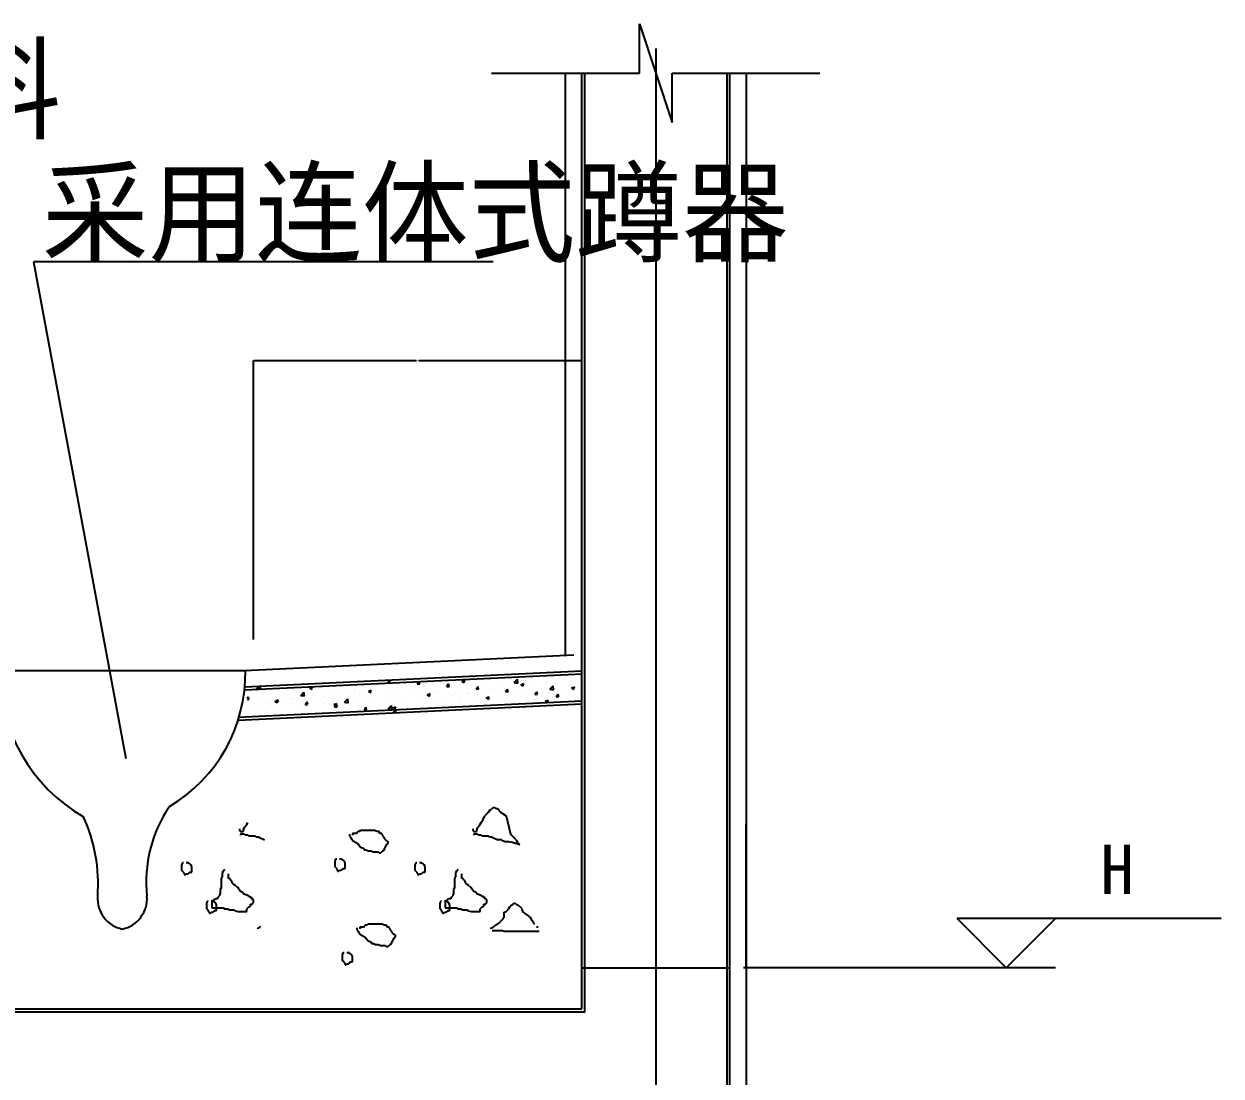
# Model space of a CAD drawing. Header units: metres. Extents: x -750 to 9354, y 114 to 2961.
# Drawn here: x 468 to 1927, y 1274 to 2556 of the extents above; entities that cross this region are included whole.
import ezdxf

# ---------------------------------------------------------------- set-up
doc = ezdxf.new("R2010")
doc.units = ezdxf.units.M
for name, color, linetype in [('DOTE', 1, 'Continuous'), ('PUB_DIM', 3, 'Continuous'), ('PUB_TEXT', 7, 'Continuous'), ('PUB_WALL', 255, 'Continuous'), ('S_FLOOR', 2, 'Continuous'), ('S_SURFACE', 6, 'Continuous')]:
    doc.layers.add(name, color=color, linetype=linetype)
doc.dimstyles.get("Standard").update_dxf_attribs({"dimtxt": 2.5, "dimasz": 2.5, "dimexe": 1.25, "dimexo": 0.625, "dimtad": 1, "dimcen": 2.5, "dimazin": 3, "dimtfac": 1, "dimtmove": 0, "dimatfit": 3})

# ---------------------------------------------------------------- blocks, each defined once
blk = doc.blocks.new('*D1')
for p, q in [((748.29, 1806.17), (748.29, 2146.17)), ((748.54, 2146.17), (946.79, 2146.17)), ((949.79, 2146.17), (1148.04, 2146.17)), ((1148.29, 1806.17), (1148.29, 2146.17))]:
    blk.add_line(p, q)
at = {"layer": 'Defpoints'}
for p in [(748.29, 2146.17), (748.29, 1806.17), (1148.29, 1806.17)]:
    blk.add_point(p, dxfattribs=at)
at = {"layer": 'PUB_DIM', "insert": (948.29, 2146.17), "char_height": 1, "attachment_point": 5}
blk.add_mtext('400', dxfattribs=at)
blk = doc.blocks.new('*D6')
for p, q in [((1348.29, 1756.18), (1348.29, 1581.18)), ((1348.04, 1581.18), (1347.79, 1581.18)), ((1348.29, 1406.18), (1348.29, 1581.18)), ((1348.29, 1581.18), (1348.29, 1581.18)), ((1348.54, 1581.18), (1348.79, 1581.18))]:
    blk.add_line(p, q)
at = {"layer": 'Defpoints'}
for p in [(1348.29, 1756.18), (1348.29, 1581.18), (1348.29, 1406.18)]:
    blk.add_point(p, dxfattribs=at)
at = {"layer": 'PUB_DIM', "insert": (1348.29, 1582.305), "char_height": 1, "attachment_point": 5}
blk.add_mtext('0', dxfattribs=at)
blk = doc.blocks.new('*D7')
for p, q in [((1348.29, 1406.18), (1348.29, 1289.08)), ((1348.29, 1356.17), (1348.29, 1289.08)), ((1348.04, 1289.08), (1347.79, 1289.08)), ((1348.29, 1289.08), (1348.29, 1289.08)), ((1348.54, 1289.08), (1348.79, 1289.08))]:
    blk.add_line(p, q)
at = {"layer": 'Defpoints'}
for p in [(1348.29, 1406.18), (1348.29, 1356.17), (1348.29, 1289.08)]:
    blk.add_point(p, dxfattribs=at)
at = {"layer": 'PUB_DIM', "insert": (1348.29, 1290.205), "char_height": 1, "attachment_point": 5}
blk.add_mtext('0', dxfattribs=at)

msp = doc.modelspace()

# ---------------------------------------------------------------- hatches: boundary and pattern name
at = {"layer": 'S_SURFACE'}
h = msp.add_hatch(dxfattribs=at)
h.set_pattern_fill('ANSI31', scale=500)
h.paths.add_polyline_path([(1328.29, 2496.17), (1258.29, 2496.17), (1258.29, 2436.17), (1238.29, 2496.17), (1238.29, 1406.17), (1328.29, 1406.17)])
h.paths.add_polyline_path([(1238.29, 2496.17), (1218.29, 2556.17), (1218.29, 2496.17), (1148.29, 2496.17), (1148.29, 1406.17), (1238.29, 1406.17)])
h.paths.add_polyline_path([(-61.72, 1556.17), (-261.72, 1556.17), (-261.72, 1356.17), (-61.72, 1356.17)])

# ---------------------------------------------------------------- linework, layer by layer
at = {"layer": 'DOTE'}
msp.add_line((1238.29, 2526.17), (1238.29, 717.2), dxfattribs=at)
at = {"layer": 'PUB_DIM'}
for p, q in [((1927.09, 1466.18), (1605.38, 1466.18)), ((1665.38, 1406.18), (1605.38, 1466.18)), ((1725.38, 1466.18), (1665.38, 1406.18)), ((1725.38, 1406.18), (1345.38, 1406.18))]:
    msp.add_line(p, q, dxfattribs=at)
at = {"layer": 'PUB_WALL'}
for points in [[(-690.1, 1352.67), (-58.22, 1352.67), (-58.22, 1752.67), (114.78, 1752.67), (114.78, 1352.67), (1151.79, 1352.67), (1151.79, 2496.17)], [(1324.79, 2496.17), (1324.79, 859.67), (1151.79, 859.67), (1151.79, 1259.67), (-541.71, 1259.67)], [(737.72, 1744.88), (1148.45, 1764.44)], [(729.23, 1711.44), (1148.12, 1731.39)], [(1148.29, 1406.17), (1328.29, 1406.17)]]:
    msp.add_lwpolyline(points, dxfattribs=at)
at = {"layer": 'S_FLOOR'}
for p, q in [((1148.29, 1356.17), (1148.29, 2496.17)), ((1328.29, 2496.17), (1328.29, 1356.17)), ((737.55, 1748.38), (1148.29, 1767.94)), ((729.4, 1707.95), (1148.29, 1727.89)), ((1148.29, 1406.17), (1328.29, 1406.17)), ((118.28, 1356.17), (1148.29, 1356.17)), ((1328.29, 1356.17), (1328.29, 856.17))]:
    msp.add_line(p, q, dxfattribs=at)
at = {"layer": 'S_SURFACE'}
for p, q in [((1218.29, 2496.17), (1218.29, 2556.17)), ((1218.29, 2556.17), (1258.29, 2436.17)), ((1038.29, 2496.17), (1218.29, 2496.17)), ((1128.29, 1787.01), (1128.29, 2496.17)), ((1258.29, 2436.17), (1258.29, 2496.17)), ((1258.29, 2496.17), (1438.29, 2496.17)), ((1348.29, 2496.17), (1348.29, 836.17)), ((480.16, 2266.17), (592.75, 1661.14)), ((1040.16, 2266.17), (480.16, 2266.17)), ((737.33, 1768.39), (1138.29, 1787.49)), ((438.29, 1768.42), (738.29, 1768.42)), ((1107.03, 1766.45), (1108.33, 1765.57)), ((1108.35, 1765.58), (1108.66, 1766.53)), ((1141.99, 1766.37), (1141.99, 1766.37)), ((1143.47, 1766.27), (1143.47, 1766.27)), ((794.69, 1751.05), (794.69, 1751.05)), ((815.06, 1750.77), (815.06, 1750.77)), ((827.58, 1752.41), (827.58, 1752.41)), ((850.14, 1753.12), (850.14, 1753.12)), ((876.83, 1752), (876.83, 1752)), ((903.52, 1750.87), (903.52, 1750.87)), ((909.32, 1754.08), (909.32, 1754.08)), ((911.83, 1755.44), (912.91, 1756.73)), ((911.83, 1755.44), (914.82, 1755.18)), ((914.84, 1755.18), (914.54, 1756.81)), ((921.91, 1751.6), (921.91, 1751.6)), ((932.31, 1757.65), (932.6, 1757.46)), ((932.62, 1757.46), (932.69, 1757.67)), ((947.69, 1752.3), (950.1, 1755.17)), ((947.69, 1752.3), (950.68, 1752.04)), ((947.88, 1755.35), (947.88, 1755.35)), ((950.7, 1752.05), (950.12, 1755.18)), ((959.42, 1751.78), (959.42, 1751.78)), ((973.55, 1758.87), (973.55, 1758.87)), ((979.62, 1753.11), (979.62, 1753.11)), ((983.55, 1749.16), (985.96, 1752.04)), ((986.56, 1748.91), (985.98, 1752.04)), ((991, 1755.94), (991, 1755.94)), ((1001.97, 1755.13), (1005.47, 1756.47)), ((1001.97, 1755.13), (1004.46, 1753.45)), ((1003.52, 1757.59), (1003.52, 1757.59)), ((1004.48, 1753.46), (1005.49, 1756.48)), ((1008.78, 1758.12), (1008.78, 1758.12)), ((1015.53, 1761.62), (1016.93, 1761.4)), ((1016.95, 1761.4), (1016.92, 1761.68)), ((1022.45, 1760.08), (1022.45, 1760.08)), ((1049.84, 1752.7), (1049.84, 1752.7)), ((1065.85, 1753.81), (1069.74, 1757.87)), ((1065.85, 1753.81), (1070.3, 1753.12)), ((1070.32, 1753.12), (1069.76, 1757.87)), ((1073.83, 1751.13), (1077.33, 1752.47)), ((1073.83, 1751.13), (1076.31, 1749.45)), ((1075.09, 1755.9), (1075.09, 1755.9)), ((1076.33, 1749.45), (1077.35, 1752.48)), ((1086.19, 1750.63), (1086.19, 1750.63)), ((1101.06, 1759.65), (1101.06, 1759.65)), ((1103.91, 1752.82), (1103.91, 1752.82)), ((1105.35, 1755.64), (1105.35, 1755.64)), ((1106.43, 1754.46), (1106.43, 1754.46)), ((1116.73, 1763.17), (1116.73, 1763.17)), ((1125.36, 1756.96), (1125.36, 1756.96)), ((1134.51, 1760.64), (1134.51, 1760.64)), ((740.57, 1734.85), (741.86, 1736.39)), ((742.46, 1733.26), (741.88, 1736.4)), ((743.47, 1744.1), (743.47, 1744.1)), ((752.03, 1742.47), (752.03, 1742.47)), ((752.31, 1746.49), (754.92, 1749.21)), ((752.31, 1746.49), (756.75, 1745.8)), ((756.77, 1745.8), (756.37, 1749.28)), ((764.55, 1744.12), (764.55, 1744.12)), ((768.72, 1747.31), (768.72, 1747.31)), ((780.6, 1749.79), (780.6, 1749.79)), ((783.48, 1746.61), (783.48, 1746.61)), ((805.67, 1738.21), (809.56, 1742.27)), ((805.67, 1738.21), (810.11, 1737.52)), ((807.3, 1748.66), (807.3, 1748.66)), ((810.13, 1737.52), (809.58, 1742.27)), ((816.25, 1747.01), (819.75, 1748.36)), ((816.25, 1747.01), (818.73, 1745.33)), ((818.75, 1745.34), (819.77, 1748.36)), ((819.75, 1737.93), (819.75, 1737.93)), ((821.84, 1739.07), (821.84, 1739.07)), ((833.99, 1747.54), (833.99, 1747.54)), ((845.01, 1741.13), (845.01, 1741.13)), ((851, 1744.07), (851, 1744.07)), ((860.68, 1746.41), (860.68, 1746.41)), ((864.94, 1739.34), (864.94, 1739.34)), ((870.98, 1744.88), (870.98, 1744.88)), ((877.46, 1740.99), (877.46, 1740.99)), ((880.16, 1749.08), (880.16, 1749.08)), ((887.37, 1745.28), (887.37, 1745.28)), ((888.1, 1743.01), (891.6, 1744.35)), ((888.1, 1743.01), (890.59, 1741.33)), ((890.61, 1741.34), (891.62, 1744.36)), ((892.14, 1738.1), (892.14, 1738.1)), ((896.39, 1743.48), (896.39, 1743.48)), ((896.65, 1748.4), (896.65, 1748.4)), ((914.06, 1744.15), (914.06, 1744.15)), ((921.3, 1743.1), (921.3, 1743.1)), ((927.97, 1747.64), (927.97, 1747.64)), ((930.21, 1749.74), (930.21, 1749.74)), ((940.49, 1749.29), (940.49, 1749.29)), ((940.75, 1743.03), (940.75, 1743.03)), ((947.27, 1738.71), (947.27, 1738.71)), ((950.46, 1748.11), (950.46, 1748.11)), ((956.9, 1748.61), (956.9, 1748.61)), ((959.96, 1739), (963.46, 1740.35)), ((959.96, 1739), (962.45, 1737.33)), ((962.47, 1737.33), (963.48, 1740.35)), ((967.44, 1741.9), (967.44, 1741.9)), ((972.94, 1742.23), (972.94, 1742.23)), ((977.85, 1736.22), (977.85, 1736.22)), ((983.55, 1749.16), (986.54, 1748.9)), ((983.59, 1747.49), (983.59, 1747.49)), ((990.36, 1737.87), (990.36, 1737.87)), ((994.13, 1740.77), (994.13, 1740.77)), ((998.19, 1745.43), (998.19, 1745.43)), ((1009.3, 1740.36), (1009.3, 1740.36)), ((1010.28, 1746.36), (1010.28, 1746.36)), ((1019.42, 1746.03), (1021.83, 1748.9)), ((1019.42, 1746.03), (1022.41, 1745.77)), ((1020.82, 1739.64), (1020.82, 1739.64)), ((1022.43, 1745.77), (1021.85, 1748.91)), ((1024.16, 1749.18), (1024.16, 1749.18)), ((1027.87, 1740.62), (1027.87, 1740.62)), ((1031.82, 1735), (1035.32, 1736.34)), ((1034.32, 1733.33), (1035.34, 1736.35)), ((1036.97, 1745.23), (1036.97, 1745.23)), ((1040.88, 1744.52), (1040.88, 1744.52)), ((1047.52, 1738.51), (1047.52, 1738.51)), ((1049.23, 1736.05), (1049.23, 1736.05)), ((1053.4, 1746.16), (1053.4, 1746.16)), ((1055.28, 1742.89), (1057.69, 1745.76)), ((1055.28, 1742.89), (1058.27, 1742.63)), ((1057.03, 1745.63), (1057.03, 1745.63)), ((1058.29, 1742.63), (1057.71, 1745.77)), ((1063.66, 1744.1), (1063.66, 1744.1)), ((1072.33, 1748.66), (1072.33, 1748.66)), ((1074.21, 1737.39), (1074.21, 1737.39)), ((1074.48, 1739.25), (1074.48, 1739.25)), ((1090.36, 1742.97), (1090.36, 1742.97)), ((1091.14, 1739.75), (1093.55, 1742.62)), ((1091.14, 1739.75), (1094.13, 1739.49)), ((1094.15, 1739.5), (1093.57, 1742.63)), ((1100.45, 1743), (1100.45, 1743)), ((1100.9, 1736.26), (1100.9, 1736.26)), ((1107.05, 1741.85), (1107.05, 1741.85)), ((1109.21, 1745.54), (1113.1, 1749.6)), ((1109.21, 1745.54), (1113.66, 1744.85)), ((1112.21, 1737.24), (1112.21, 1737.24)), ((1113.68, 1744.85), (1113.13, 1749.6)), ((1116.12, 1746.52), (1116.12, 1746.52)), ((1117.01, 1736.61), (1119.42, 1739.49)), ((1117.01, 1736.61), (1119.99, 1736.35)), ((1120.01, 1736.36), (1119.44, 1739.49)), ((1133.74, 1740.72), (1133.74, 1740.72)), ((1135.68, 1747.12), (1139.18, 1748.47)), ((1135.68, 1747.12), (1138.17, 1745.44)), ((1138.19, 1745.45), (1139.2, 1748.47)), ((1141.38, 1749.72), (1141.38, 1749.72)), ((1143.79, 1741.39), (1143.79, 1741.39)), ((740.56, 1733.42), (742.44, 1733.26)), ((742.86, 1727.46), (742.86, 1727.46)), ((751.39, 1724.39), (751.39, 1724.39)), ((760.11, 1731.09), (760.11, 1731.09)), ((763.52, 1729.06), (763.52, 1729.06)), ((768.11, 1730.66), (768.11, 1730.66)), ((770.33, 1726.89), (770.33, 1726.89)), ((774.24, 1730.89), (777.74, 1732.23)), ((774.24, 1730.89), (776.72, 1729.21)), ((775.31, 1730.38), (777.72, 1733.25)), ((775.31, 1730.38), (778.3, 1730.12)), ((776.74, 1729.21), (777.76, 1732.24)), ((778.32, 1730.13), (777.74, 1733.26)), ((786.81, 1729.96), (786.81, 1729.96)), ((792.68, 1734.06), (792.68, 1734.06)), ((794.08, 1734.41), (794.08, 1734.41)), ((801.91, 1731.04), (801.91, 1731.04)), ((804.66, 1723.08), (804.66, 1723.08)), ((811.18, 1727.24), (813.59, 1730.12)), ((811.18, 1727.24), (814.16, 1726.98)), ((813.5, 1728.84), (813.5, 1728.84)), ((814.18, 1726.99), (813.61, 1730.12)), ((814.42, 1732.69), (814.42, 1732.69)), ((819.15, 1721.29), (819.15, 1721.29)), ((833.36, 1735.19), (833.36, 1735.19)), ((833.82, 1728.09), (833.82, 1728.09)), ((840.19, 1727.71), (840.19, 1727.71)), ((844.4, 1724.49), (844.4, 1724.49)), ((846.09, 1726.88), (849.59, 1728.23)), ((846.09, 1726.88), (848.58, 1725.2)), ((847.04, 1724.11), (849.45, 1726.98)), ((847.04, 1724.11), (850.03, 1723.84)), ((848.6, 1725.21), (849.61, 1728.23)), ((850.05, 1723.85), (849.47, 1726.98)), ((859.03, 1729.94), (862.92, 1733.99)), ((859.03, 1729.94), (863.48, 1729.25)), ((863.5, 1729.25), (862.94, 1734)), ((862.98, 1733.09), (862.98, 1733.09)), ((864.3, 1721.27), (864.3, 1721.27)), ((866.88, 1726.58), (866.88, 1726.58)), ((870.37, 1728.24), (870.37, 1728.24)), ((882.9, 1720.97), (885.31, 1723.84)), ((883.24, 1723.76), (883.24, 1723.76)), ((885.91, 1720.71), (885.33, 1723.85)), ((893.57, 1725.45), (893.57, 1725.45)), ((896.04, 1731.76), (896.04, 1731.76)), ((912.39, 1721.66), (916.29, 1725.72)), ((912.39, 1721.66), (916.84, 1720.97)), ((914.82, 1727.92), (914.82, 1727.92)), ((916.86, 1720.97), (916.31, 1725.72)), ((917.95, 1722.88), (921.45, 1724.22)), ((917.95, 1722.88), (920.44, 1721.2)), ((920.26, 1724.33), (920.26, 1724.33)), ((920.46, 1721.21), (921.47, 1724.23)), ((921.3, 1734.96), (921.3, 1734.96)), ((927.33, 1729.57), (927.33, 1729.57)), ((946.27, 1732.06), (946.27, 1732.06)), ((946.66, 1722.06), (946.66, 1722.06)), ((946.95, 1723.2), (946.95, 1723.2)), ((969.56, 1730.61), (969.56, 1730.61)), ((972.33, 1725.58), (972.33, 1725.58)), ((973.64, 1722.07), (973.64, 1722.07)), ((997.59, 1728.78), (997.59, 1728.78)), ((998.71, 1735.62), (998.71, 1735.62)), ((1023.56, 1732.53), (1023.56, 1732.53)), ((1027.73, 1724.8), (1027.73, 1724.8)), ((1031.82, 1735), (1034.3, 1733.32)), ((1040.24, 1726.44), (1040.24, 1726.44)), ((1059.18, 1728.94), (1059.18, 1728.94)), ((1090.76, 1733.09), (1090.76, 1733.09)), ((1099.84, 1726.36), (1099.84, 1726.36)), ((1103.27, 1734.74), (1103.27, 1734.74)), ((1103.67, 1730.99), (1107.17, 1732.34)), ((1103.67, 1730.99), (1106.16, 1729.32)), ((1106.18, 1729.32), (1107.19, 1732.34)), ((1115.52, 1729.88), (1115.52, 1729.88)), ((1117.59, 1735.13), (1117.59, 1735.13)), ((1132.45, 1730.81), (1132.45, 1730.81)), ((1140.77, 1733.08), (1140.77, 1733.08)), ((1144.28, 1734), (1144.28, 1734)), ((742.25, 1710.82), (742.25, 1710.82)), ((746.34, 1713.07), (746.34, 1713.07)), ((767.51, 1714.02), (767.51, 1714.02)), ((775.5, 1718.08), (775.5, 1718.08)), ((788.75, 1711.32), (788.75, 1711.32)), ((793.47, 1717.76), (793.47, 1717.76)), ((801.27, 1712.97), (801.27, 1712.97)), ((806.31, 1711.61), (807.58, 1712.1)), ((807.45, 1711.66), (807.6, 1712.1)), ((820.21, 1715.47), (820.21, 1715.47)), ((851.79, 1719.62), (851.79, 1719.62)), ((882.08, 1715.6), (882.08, 1715.6)), ((882.9, 1720.97), (885.89, 1720.71)), ((911.24, 1720.6), (911.24, 1720.6)), ((918.77, 1717.83), (921.18, 1720.7)), ((918.77, 1717.83), (921.75, 1717.57)), ((920.69, 1718.31), (920.69, 1718.31)), ((921.77, 1717.57), (921.2, 1720.71)), ((1000.33, 1720.94), (1000.33, 1720.94)), ((1027.84, 1586.82), (1030.08, 1591.3)), ((1034.57, 1595.79), (1030.08, 1591.3)), ((1034.57, 1595.79), (1035.69, 1598.03)), ((1035.69, 1598.03), (1037.93, 1599.15)), ((1040.17, 1601.39), (1037.93, 1599.15)), ((1040.17, 1601.39), (1042.41, 1601.39)), ((1042.41, 1601.39), (1043.54, 1600.27)), ((1043.54, 1600.27), (1045.78, 1600.27)), ((1045.78, 1600.27), (1046.9, 1598.03)), ((1046.9, 1598.03), (1049.14, 1595.79)), ((1049.14, 1595.79), (1055.87, 1591.3)), ((1055.87, 1591.3), (1061.47, 1568.89)), ((731.22, 1575.61), (731.22, 1573.37)), ((735.71, 1572.25), (736.83, 1576.73)), ((736.83, 1576.73), (739.07, 1580.1)), ((739.07, 1580.1), (740.19, 1581.22)), ((740.19, 1581.22), (741.31, 1583.46)), ((1015.5, 1575.61), (1015.5, 1573.37)), ((1019.99, 1572.25), (1021.11, 1576.73)), ((1021.11, 1576.73), (1023.35, 1580.1)), ((1023.35, 1580.1), (1024.47, 1581.22)), ((1024.47, 1581.22), (1025.6, 1583.46)), ((1025.6, 1583.46), (1027.84, 1586.82)), ((731.22, 1573.37), (732.35, 1572.25)), ((732.35, 1572.25), (735.71, 1572.25)), ((736.83, 1568.89), (732.35, 1568.89)), ((732.35, 1568.89), (732.35, 1567.77)), ((737.95, 1567.77), (736.83, 1568.89)), ((741.31, 1567.77), (737.95, 1567.77)), ((742.44, 1566.65), (741.31, 1567.77)), ((750.28, 1566.65), (742.44, 1566.65)), ((751.41, 1565.53), (750.28, 1566.65)), ((754.77, 1565.53), (751.41, 1565.53)), ((754.77, 1565.53), (761.5, 1562.16)), ((865.26, 1568.89), (865.26, 1566.65)), ((865.26, 1566.65), (866.38, 1565.53)), ((866.38, 1565.53), (867.5, 1563.29)), ((867.5, 1563.29), (869.75, 1561.04)), ((873.11, 1570.01), (868.63, 1570.01)), ((868.63, 1570.01), (868.63, 1567.77)), ((869.75, 1561.04), (875.35, 1557.68)), ((873.11, 1570.01), (875.35, 1572.25)), ((877.6, 1572.25), (875.35, 1572.25)), ((878.72, 1573.37), (877.6, 1572.25)), ((895.53, 1573.37), (878.72, 1573.37)), ((898.9, 1572.25), (895.53, 1573.37)), ((901.14, 1572.25), (898.9, 1572.25)), ((902.26, 1570.01), (901.14, 1572.25)), ((904.5, 1570.01), (902.26, 1570.01)), ((904.5, 1568.89), (904.5, 1570.01)), ((905.63, 1567.77), (904.5, 1568.89)), ((905.63, 1566.65), (905.63, 1567.77)), ((905.63, 1566.65), (907.87, 1564.41)), ((907.87, 1563.29), (907.87, 1564.41)), ((907.87, 1563.29), (910.11, 1561.04)), ((911.23, 1561.04), (910.11, 1561.04)), ((911.23, 1561.04), (912.35, 1559.92)), ((1015.5, 1573.37), (1016.63, 1572.25)), ((1016.63, 1572.25), (1019.99, 1572.25)), ((1021.11, 1568.89), (1016.63, 1568.89)), ((1016.63, 1568.89), (1016.63, 1567.77)), ((1022.23, 1567.77), (1021.11, 1568.89)), ((1025.6, 1567.77), (1022.23, 1567.77)), ((1026.72, 1566.65), (1025.6, 1567.77)), ((1034.57, 1566.65), (1026.72, 1566.65)), ((1035.69, 1565.53), (1034.57, 1566.65)), ((1039.05, 1565.53), (1035.69, 1565.53)), ((1039.05, 1565.53), (1045.78, 1562.16)), ((1050.26, 1562.16), (1045.78, 1562.16)), ((1051.38, 1561.04), (1050.26, 1562.16)), ((1054.75, 1559.92), (1051.38, 1561.04)), ((1068.2, 1562.16), (1061.47, 1568.89)), ((1068.2, 1562.16), (1070.44, 1557.68)), ((875.35, 1557.68), (878.72, 1553.2)), ((878.72, 1553.2), (882.08, 1552.08)), ((882.08, 1552.08), (883.2, 1549.84)), ((883.2, 1549.84), (885.44, 1549.84)), ((885.44, 1549.84), (887.69, 1548.71)), ((887.69, 1548.71), (891.05, 1548.71)), ((891.05, 1548.71), (894.41, 1547.59)), ((894.41, 1547.59), (900.02, 1547.59)), ((900.02, 1547.59), (901.14, 1546.47)), ((901.14, 1546.47), (903.38, 1546.47)), ((905.63, 1548.71), (903.38, 1546.47)), ((905.63, 1548.71), (907.87, 1549.84)), ((910.11, 1556.56), (907.87, 1552.08)), ((907.87, 1549.84), (907.87, 1552.08)), ((910.11, 1556.56), (911.23, 1557.68)), ((911.23, 1557.68), (912.35, 1557.68)), ((912.35, 1557.68), (912.35, 1559.92)), ((1059.23, 1559.92), (1054.75, 1559.92)), ((1063.72, 1558.8), (1059.23, 1559.92)), ((1067.08, 1557.68), (1063.72, 1558.8)), ((1069.32, 1557.68), (1067.08, 1557.68)), ((1071.57, 1556.56), (1069.32, 1557.68)), ((1070.44, 1557.68), (1072.69, 1556.56)), ((1072.69, 1556.56), (1071.57, 1556.56)), ((661.71, 1534.14), (660.59, 1531.9)), ((660.59, 1531.9), (660.59, 1525.18)), ((662.83, 1534.14), (661.71, 1534.14)), ((669.56, 1534.14), (666.19, 1534.14)), ((669.56, 1533.02), (669.56, 1534.14)), ((670.68, 1533.02), (669.56, 1533.02)), ((671.8, 1531.9), (670.68, 1533.02)), ((672.92, 1529.66), (671.8, 1531.9)), ((848.44, 1538.63), (847.32, 1536.39)), ((847.32, 1536.39), (847.32, 1529.66)), ((849.56, 1538.63), (848.44, 1538.63)), ((856.29, 1538.63), (852.93, 1538.63)), ((856.29, 1537.51), (856.29, 1538.63)), ((857.41, 1537.51), (856.29, 1537.51)), ((858.53, 1536.39), (857.41, 1537.51)), ((859.66, 1534.14), (858.53, 1536.39)), ((859.66, 1527.42), (859.66, 1534.14)), ((945.99, 1534.14), (944.87, 1531.9)), ((944.87, 1531.9), (944.87, 1525.18)), ((947.11, 1534.14), (945.99, 1534.14)), ((953.84, 1534.14), (950.47, 1534.14)), ((953.84, 1533.02), (953.84, 1534.14)), ((954.96, 1533.02), (953.84, 1533.02)), ((956.08, 1531.9), (954.96, 1533.02)), ((957.2, 1529.66), (956.08, 1531.9)), ((662.83, 1522.94), (660.59, 1525.18)), ((662.83, 1522.94), (662.83, 1521.82)), ((662.83, 1521.82), (663.95, 1520.69)), ((663.95, 1520.69), (663.95, 1519.57)), ((663.95, 1519.57), (665.07, 1519.57)), ((665.07, 1519.57), (666.19, 1520.69)), ((666.19, 1520.69), (668.44, 1520.69)), ((670.68, 1522.94), (668.44, 1520.69)), ((670.68, 1522.94), (672.92, 1522.94)), ((672.92, 1522.94), (672.92, 1529.66)), ((709.92, 1517.33), (708.8, 1515.09)), ((711.04, 1524.06), (709.92, 1521.82)), ((709.92, 1521.82), (709.92, 1517.33)), ((711.04, 1524.06), (713.28, 1526.3)), ((717.77, 1515.09), (717.77, 1520.69)), ((849.56, 1527.42), (847.32, 1529.66)), ((849.56, 1527.42), (849.56, 1526.3)), ((849.56, 1526.3), (850.69, 1525.18)), ((850.69, 1525.18), (850.69, 1524.06)), ((850.69, 1524.06), (851.81, 1524.06)), ((851.81, 1524.06), (852.93, 1525.18)), ((852.93, 1525.18), (855.17, 1525.18)), ((857.41, 1527.42), (855.17, 1525.18)), ((857.41, 1527.42), (859.66, 1527.42)), ((947.11, 1522.94), (944.87, 1525.18)), ((947.11, 1522.94), (947.11, 1521.82)), ((947.11, 1521.82), (948.23, 1520.69)), ((948.23, 1520.69), (948.23, 1519.57)), ((948.23, 1519.57), (949.35, 1519.57)), ((949.35, 1519.57), (950.47, 1520.69)), ((950.47, 1520.69), (952.72, 1520.69)), ((954.96, 1522.94), (952.72, 1520.69)), ((954.96, 1522.94), (957.2, 1522.94)), ((957.2, 1522.94), (957.2, 1529.66)), ((994.2, 1517.33), (993.08, 1515.09)), ((995.32, 1524.06), (994.2, 1521.82)), ((994.2, 1521.82), (994.2, 1517.33)), ((995.32, 1524.06), (997.57, 1526.3)), ((1002.05, 1515.09), (1002.05, 1520.69)), ((708.8, 1503.88), (707.68, 1501.64)), ((708.8, 1515.09), (708.8, 1503.88)), ((718.89, 1515.09), (717.77, 1515.09)), ((720.01, 1513.97), (718.89, 1515.09)), ((720.01, 1512.85), (720.01, 1513.97)), ((721.13, 1512.85), (720.01, 1512.85)), ((722.25, 1510.61), (721.13, 1512.85)), ((722.25, 1509.49), (722.25, 1510.61)), ((722.25, 1509.49), (724.5, 1507.25)), ((726.74, 1506.12), (724.5, 1507.25)), ((726.74, 1506.12), (728.98, 1503.88)), ((730.1, 1503.88), (728.98, 1503.88)), ((730.1, 1501.64), (730.1, 1503.88)), ((993.08, 1503.88), (991.96, 1501.64)), ((993.08, 1515.09), (993.08, 1503.88)), ((1003.17, 1515.09), (1002.05, 1515.09)), ((1004.29, 1513.97), (1003.17, 1515.09)), ((1004.29, 1512.85), (1004.29, 1513.97)), ((1005.41, 1512.85), (1004.29, 1512.85)), ((1006.54, 1510.61), (1005.41, 1512.85)), ((1006.54, 1509.49), (1006.54, 1510.61)), ((1006.54, 1509.49), (1008.78, 1507.25)), ((1011.02, 1506.12), (1008.78, 1507.25)), ((1011.02, 1506.12), (1013.26, 1503.88)), ((1014.38, 1503.88), (1013.26, 1503.88)), ((1014.38, 1501.64), (1014.38, 1503.88)), ((698.71, 1488.19), (697.59, 1487.07)), ((699.83, 1488.19), (698.71, 1488.19)), ((700.95, 1489.31), (699.83, 1489.31)), ((699.83, 1489.31), (699.83, 1488.19)), ((702.07, 1490.43), (700.95, 1489.31)), ((704.31, 1490.43), (702.07, 1490.43)), ((704.31, 1491.55), (706.56, 1493.8)), ((704.31, 1491.55), (704.31, 1490.43)), ((707.68, 1497.16), (706.56, 1494.92)), ((706.56, 1494.92), (706.56, 1493.8)), ((707.68, 1501.64), (707.68, 1497.16)), ((731.22, 1501.64), (730.1, 1501.64)), ((732.35, 1499.4), (731.22, 1501.64)), ((734.59, 1498.28), (732.35, 1499.4)), ((734.59, 1498.28), (736.83, 1496.04)), ((740.19, 1494.92), (736.83, 1496.04)), ((743.56, 1492.67), (740.19, 1494.92)), ((745.8, 1491.55), (743.56, 1492.67)), ((746.92, 1489.31), (745.8, 1491.55)), ((748.04, 1489.31), (746.92, 1489.31)), ((748.04, 1485.95), (748.04, 1489.31)), ((982.99, 1488.19), (981.87, 1487.07)), ((984.11, 1488.19), (982.99, 1488.19)), ((985.23, 1489.31), (984.11, 1489.31)), ((984.11, 1489.31), (984.11, 1488.19)), ((986.35, 1490.43), (985.23, 1489.31)), ((988.6, 1490.43), (986.35, 1490.43)), ((988.6, 1491.55), (990.84, 1493.8)), ((988.6, 1491.55), (988.6, 1490.43)), ((991.96, 1497.16), (990.84, 1494.92)), ((990.84, 1494.92), (990.84, 1493.8)), ((991.96, 1501.64), (991.96, 1497.16)), ((1015.5, 1501.64), (1014.38, 1501.64)), ((1016.63, 1499.4), (1015.5, 1501.64)), ((1018.87, 1498.28), (1016.63, 1499.4)), ((1018.87, 1498.28), (1021.11, 1496.04)), ((1024.47, 1494.92), (1021.11, 1496.04)), ((1027.84, 1492.67), (1024.47, 1494.92)), ((1030.08, 1491.55), (1027.84, 1492.67)), ((1031.2, 1489.31), (1030.08, 1491.55)), ((1032.32, 1489.31), (1031.2, 1489.31)), ((1032.32, 1485.95), (1032.32, 1489.31)), ((691.98, 1487.32), (690.86, 1485.08)), ((690.86, 1485.08), (690.86, 1478.35)), ((693.1, 1476.11), (690.86, 1478.35)), ((693.1, 1487.32), (691.98, 1487.32)), ((693.1, 1476.11), (693.1, 1474.99)), ((693.1, 1474.99), (694.22, 1473.87)), ((694.22, 1473.87), (694.22, 1472.75)), ((695.34, 1472.75), (696.47, 1473.87)), ((699.83, 1487.32), (696.47, 1487.32)), ((696.47, 1473.87), (698.71, 1473.87)), ((697.59, 1487.07), (697.59, 1479.23)), ((697.59, 1479.23), (711.04, 1479.23)), ((700.95, 1476.11), (698.71, 1473.87)), ((699.83, 1486.2), (699.83, 1487.32)), ((700.95, 1486.2), (699.83, 1486.2)), ((702.07, 1485.08), (700.95, 1486.2)), ((700.95, 1476.11), (703.19, 1476.11)), ((703.19, 1482.84), (702.07, 1485.08)), ((703.19, 1476.11), (703.19, 1482.84)), ((711.04, 1479.23), (713.28, 1478.1)), ((713.28, 1478.1), (716.65, 1478.1)), ((716.65, 1478.1), (718.89, 1476.98)), ((718.89, 1476.98), (724.5, 1476.98)), ((724.5, 1476.98), (725.62, 1475.86)), ((725.62, 1475.86), (728.98, 1474.74)), ((728.98, 1474.74), (740.19, 1474.74)), ((742.44, 1480.35), (740.19, 1478.1)), ((740.19, 1474.74), (740.19, 1478.1)), ((742.44, 1480.35), (744.68, 1481.47)), ((744.68, 1481.47), (744.68, 1483.71)), ((744.68, 1483.71), (746.92, 1483.71)), ((748.04, 1485.95), (746.92, 1484.83)), ((746.92, 1483.71), (746.92, 1484.83)), ((976.26, 1487.32), (975.14, 1485.08)), ((975.14, 1485.08), (975.14, 1478.35)), ((977.38, 1476.11), (975.14, 1478.35)), ((977.38, 1487.32), (976.26, 1487.32)), ((977.38, 1476.11), (977.38, 1474.99)), ((977.38, 1474.99), (978.5, 1473.87)), ((978.5, 1473.87), (978.5, 1472.75)), ((979.63, 1472.75), (980.75, 1473.87)), ((984.11, 1487.32), (980.75, 1487.32)), ((980.75, 1473.87), (982.99, 1473.87)), ((981.87, 1487.07), (981.87, 1479.23)), ((981.87, 1479.23), (995.32, 1479.23)), ((985.23, 1476.11), (982.99, 1473.87)), ((984.11, 1486.2), (984.11, 1487.32)), ((985.23, 1486.2), (984.11, 1486.2)), ((986.35, 1485.08), (985.23, 1486.2)), ((985.23, 1476.11), (987.47, 1476.11)), ((987.47, 1482.84), (986.35, 1485.08)), ((987.47, 1476.11), (987.47, 1482.84)), ((995.32, 1479.23), (997.57, 1478.1)), ((997.57, 1478.1), (1000.93, 1478.1)), ((1000.93, 1478.1), (1003.17, 1476.98)), ((1003.17, 1476.98), (1008.78, 1476.98)), ((1008.78, 1476.98), (1009.9, 1475.86)), ((1009.9, 1475.86), (1013.26, 1474.74)), ((1013.26, 1474.74), (1024.47, 1474.74)), ((1026.72, 1480.35), (1024.47, 1478.1)), ((1024.47, 1474.74), (1024.47, 1478.1)), ((1026.72, 1480.35), (1028.96, 1481.47)), ((1028.96, 1481.47), (1028.96, 1483.71)), ((1028.96, 1483.71), (1031.2, 1483.71)), ((1032.32, 1485.95), (1031.2, 1484.83)), ((1031.2, 1483.71), (1031.2, 1484.83)), ((1053.63, 1473.87), (1055.87, 1474.99)), ((1053.63, 1468.27), (1053.63, 1473.87)), ((1059.23, 1478.35), (1055.87, 1474.99)), ((1059.23, 1478.35), (1060.35, 1480.6)), ((1060.35, 1480.6), (1062.6, 1482.84)), ((1062.6, 1482.84), (1063.72, 1482.84)), ((1063.72, 1483.96), (1064.84, 1483.96)), ((1063.72, 1482.84), (1063.72, 1483.96)), ((1064.84, 1485.08), (1067.08, 1485.08)), ((1064.84, 1483.96), (1064.84, 1485.08)), ((1067.08, 1485.08), (1068.2, 1483.96)), ((1068.2, 1483.96), (1070.44, 1482.84)), ((1074.93, 1478.35), (1070.44, 1482.84)), ((1074.93, 1478.35), (1076.05, 1474.99)), ((1085.02, 1468.27), (1076.05, 1474.99)), ((694.22, 1472.75), (695.34, 1472.75)), ((887.69, 1459.3), (886.56, 1458.18)), ((904.5, 1459.3), (887.69, 1459.3)), ((907.87, 1458.18), (904.5, 1459.3)), ((978.5, 1472.75), (979.63, 1472.75)), ((1048.02, 1461.54), (1041.29, 1457.06)), ((1048.02, 1461.54), (1052.51, 1466.03)), ((1052.51, 1466.03), (1053.63, 1468.27)), ((1085.02, 1468.27), (1087.26, 1463.78)), ((1089.51, 1461.54), (1087.26, 1463.78)), ((1089.51, 1461.54), (1089.51, 1460.42)), ((1089.51, 1460.42), (1090.63, 1459.3)), ((753.65, 1454.82), (755.89, 1455.94)), ((753.65, 1453.7), (753.65, 1454.82)), ((755.89, 1455.94), (757.01, 1457.06)), ((874.23, 1454.82), (874.23, 1452.58)), ((874.23, 1452.58), (875.35, 1451.45)), ((875.35, 1451.45), (876.47, 1449.21)), ((876.47, 1449.21), (878.72, 1446.97)), ((877.6, 1455.94), (877.6, 1453.7)), ((882.08, 1455.94), (877.6, 1455.94)), ((878.72, 1446.97), (884.32, 1443.61)), ((882.08, 1455.94), (884.32, 1458.18)), ((886.56, 1458.18), (884.32, 1458.18)), ((910.11, 1458.18), (907.87, 1458.18)), ((911.23, 1455.94), (910.11, 1458.18)), ((913.47, 1455.94), (911.23, 1455.94)), ((913.47, 1454.82), (913.47, 1455.94)), ((914.6, 1453.7), (913.47, 1454.82)), ((914.6, 1452.58), (914.6, 1453.7)), ((914.6, 1452.58), (916.84, 1450.33)), ((916.84, 1449.21), (916.84, 1450.33)), ((916.84, 1449.21), (919.08, 1446.97)), ((920.2, 1446.97), (919.08, 1446.97)), ((920.2, 1446.97), (921.32, 1445.85)), ((921.32, 1443.61), (921.32, 1445.85)), ((1037.93, 1454.82), (1040.17, 1455.94)), ((1037.93, 1453.7), (1037.93, 1454.82)), ((1051.38, 1451.45), (1039.05, 1451.45)), ((1040.17, 1455.94), (1041.29, 1457.06)), ((1053.63, 1450.33), (1051.38, 1451.45)), ((1096.23, 1450.33), (1053.63, 1450.33)), ((1093.99, 1457.06), (1093.99, 1454.82)), ((884.32, 1443.61), (887.69, 1439.13)), ((887.69, 1439.13), (891.05, 1438.01)), ((891.05, 1438.01), (892.17, 1435.76)), ((892.17, 1435.76), (894.41, 1435.76)), ((894.41, 1435.76), (896.66, 1434.64)), ((896.66, 1434.64), (900.02, 1434.64)), ((900.02, 1434.64), (903.38, 1433.52)), ((903.38, 1433.52), (908.99, 1433.52)), ((908.99, 1433.52), (910.11, 1432.4)), ((910.11, 1432.4), (912.35, 1432.4)), ((914.6, 1434.64), (912.35, 1432.4)), ((914.6, 1434.64), (916.84, 1435.76)), ((919.08, 1442.49), (916.84, 1438.01)), ((916.84, 1435.76), (916.84, 1438.01)), ((919.08, 1442.49), (920.2, 1443.61)), ((920.2, 1443.61), (921.32, 1443.61)), ((857.41, 1424.56), (856.29, 1422.31)), ((856.29, 1422.31), (856.29, 1415.59)), ((858.53, 1413.35), (856.29, 1415.59)), ((858.53, 1424.56), (857.41, 1424.56)), ((865.26, 1424.56), (861.9, 1424.56)), ((865.26, 1423.43), (865.26, 1424.56)), ((866.38, 1423.43), (865.26, 1423.43)), ((867.5, 1422.31), (866.38, 1423.43)), ((868.63, 1420.07), (867.5, 1422.31)), ((868.63, 1413.35), (868.63, 1420.07)), ((858.53, 1413.35), (858.53, 1412.23)), ((858.53, 1412.23), (859.66, 1411.11)), ((859.66, 1411.11), (859.66, 1409.99)), ((859.66, 1409.99), (860.78, 1409.99)), ((860.78, 1409.99), (861.9, 1411.11)), ((861.9, 1411.11), (864.14, 1411.11)), ((866.38, 1413.35), (864.14, 1411.11)), ((866.38, 1413.35), (868.63, 1413.35))]:
    msp.add_line(p, q, dxfattribs=at)
for centre, radius, start, end in [((643.71, 1768.07), 205.42, 179.9, 239.96), ((549.27, 1765.32), 189.04, 300.67, 0.94), ((362.97, 1508.28), 195.88, 355.66, 24.74), ((781.15, 1510.67), 163.77, 145.8, 186.03), ((596.12, 1490.6), 37.95, 175.66, 258.08), ((580.45, 1490.6), 37.95, 281.92, 4.34)]:
    msp.add_arc(centre, radius, start, end, dxfattribs=at)

# ---------------------------------------------------------------- texts
at = {"layer": 'PUB_DIM'}
msp.add_text('H', height=60, dxfattribs=at).set_placement((1780.23, 1496.18))
at = {"layer": 'PUB_TEXT'}
for s, p in [('聚氨脂防水乳胶涂料', (-656.09, 2426.48)), ('采用连体式蹲器', (490.34, 2276.48))]:
    msp.add_text(s, height=100, dxfattribs=at).set_placement(p)

# ---------------------------------------------------------------- dimensions: what is measured, and where the dimension line sits
at = {"layer": 'PUB_DIM'}
for base, p1, p2, picture, middle in [((748.29, 2146.17), (748.29, 1806.17), (1148.29, 1806.17), '*D1', (948.29, 2146.17)), ((1348.29, 1581.18), (1348.29, 1406.18), (1348.29, 1756.18), '*D6', (1348.29, 1582.305)), ((1348.29, 1289.08), (1348.29, 1356.17), (1348.29, 1406.18), '*D7', (1348.29, 1290.205))]:
    dim = msp.add_linear_dim(base=base, p1=p1, p2=p2, dimstyle='Standard', dxfattribs=at)
    dim.commit()
    dim.dimension.update_dxf_attribs({"geometry": picture, "text_midpoint": middle})

doc.saveas('drawing.dxf')
